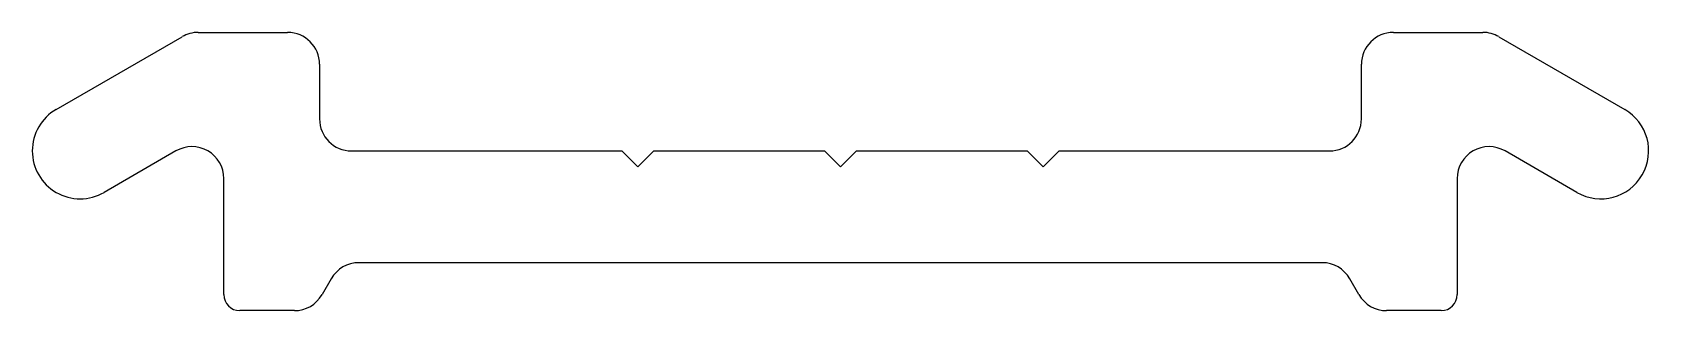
# Model space of a CAD drawing. Extents: x -12.7 to 12.7, y 0.7 to 5.1.
import ezdxf

# ---------------------------------------------------------------- set-up
doc = ezdxf.new("R2010")
doc.units = 0
doc.layers.add('PROFILE', color=1, linetype='CONTINUOUS')

msp = doc.modelspace()

# ---------------------------------------------------------------- linework, layer by layer
at = {"layer": 'PROFILE', "color": 7}
for p, q in [((-10.063, 5.083), (-8.662, 5.083)), ((8.661, 5.083), (10.063, 5.083)), ((-12.287, 3.877), (-10.313, 5.016)), ((10.313, 5.016), (12.286, 3.877)), ((-8.162, 4.583), (-8.162, 3.728)), ((8.161, 3.728), (8.161, 4.583)), ((12.286, 3.877), (12.286, 3.877)), ((-10.412, 3.228), (-11.537, 2.578)), ((-7.662, 3.228), (-3.425, 3.228)), ((-3.425, 3.228), (-3.175, 2.978)), ((-3.175, 2.978), (-2.925, 3.228)), ((-2.925, 3.228), (-0.25, 3.228)), ((-0.25, 3.228), (0, 2.978)), ((0, 2.978), (0.25, 3.228)), ((0.25, 3.228), (2.925, 3.228)), ((2.925, 3.228), (3.175, 2.978)), ((3.175, 2.978), (3.425, 3.228)), ((3.425, 3.228), (7.661, 3.228)), ((11.536, 2.578), (10.411, 3.228)), ((-9.662, 0.978), (-9.662, 2.795)), ((9.661, 2.795), (9.661, 0.978)), ((7.545, 1.478), (-7.545, 1.478)), ((-7.979, 1.228), (-8.123, 0.978)), ((8.122, 0.978), (7.978, 1.228)), ((-8.556, 0.728), (-9.412, 0.728)), ((9.411, 0.728), (8.555, 0.728))]:
    msp.add_line(p, q, dxfattribs=at)
for centre, radius, start, end in [((-10.063, 4.583), 0.5, 90, 120), ((-8.662, 4.583), 0.5, 0, 90), ((8.661, 4.583), 0.5, 90, 180), ((10.063, 4.583), 0.5, 60, 90), ((-11.912, 3.228), 0.75, 120, 300), ((11.911, 3.228), 0.75, 240, 60), ((-7.662, 3.728), 0.5, 180, 270), ((7.661, 3.728), 0.5, 270, 0), ((-10.162, 2.795), 0.5, 360, 120), ((10.161, 2.795), 0.5, 60, 180), ((-7.545, 0.978), 0.5, 90, 150), ((7.545, 0.978), 0.5, 30, 90), ((-9.412, 0.978), 0.25, 180, 270), ((-8.556, 1.228), 0.5, 270, 330), ((8.555, 1.228), 0.5, 210, 270), ((9.411, 0.978), 0.25, 270, 0)]:
    msp.add_arc(centre, radius, start, end, dxfattribs=at)

doc.saveas('drawing.dxf')
